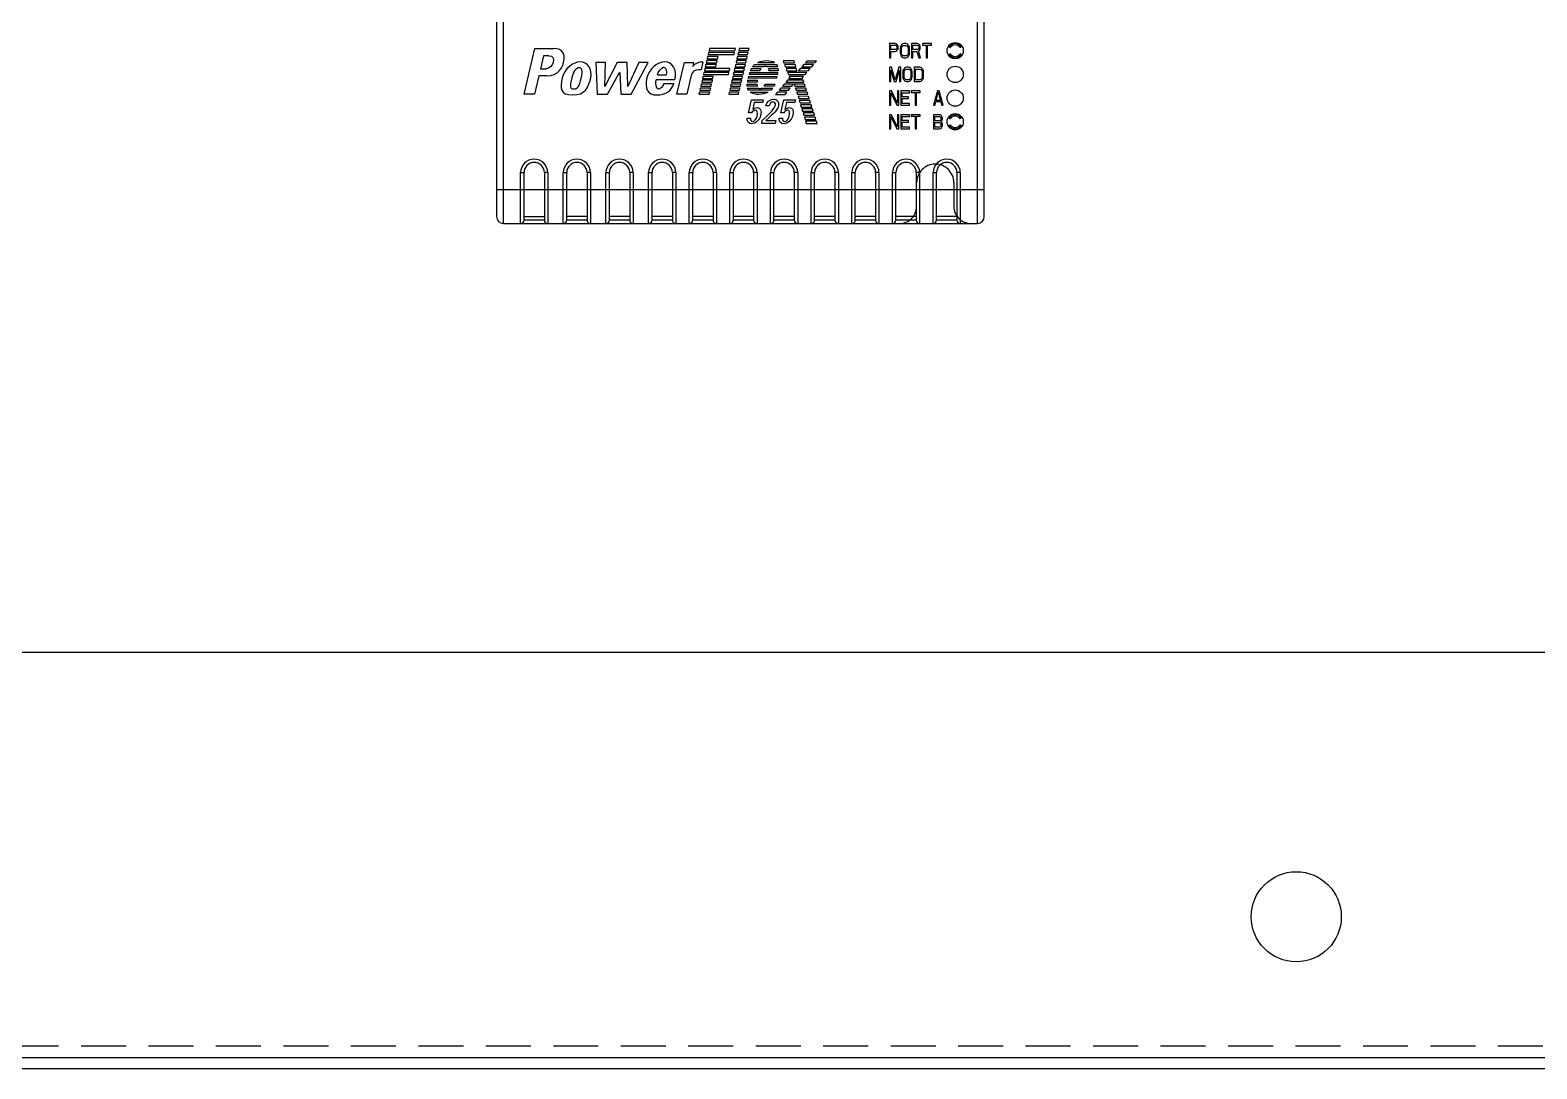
# Model space of a CAD drawing. Header units: inches. Extents: x 0.1 to 89.7, y 0.1 to 57.6.
# Drawn here: x 16.64 to 25.02, y 10.69 to 16.46 of the extents above; entities that cross this region are included whole.
import ezdxf
from ezdxf.enums import TextEntityAlignment as Align

# ---------------------------------------------------------------- set-up
doc = ezdxf.new("R2010")
doc.units = ezdxf.units.IN
doc.header["$MEASUREMENT"] = 0
for name, pattern in [('DASHED', [0.75, 0.5, -0.25]), ('HIDDEN', [0.375, 0.25, -0.125]), ('HIDDEN2', [0.1875, 0.125, -0.0625])]:
    doc.linetypes.add(name, pattern=pattern)
for name, color, linetype in [('02___PRT_ALL_AXES', 7, 'Continuous'), ('33085996XX_NDXF_CONTINUOUS_LINE', 7, 'Continuous'), ('DASHED', 4, 'DASHED'), ('DEFAULT_2', 8, 'HIDDEN'), ('PSYMS', 7, 'Continuous')]:
    doc.layers.add(name, color=color, linetype=linetype)
doc.styles.add('WD', font='romans.shx', dxfattribs={"height": 0.185})

# ---------------------------------------------------------------- blocks, each defined once
blk = doc.blocks.new('HDIN10CB2')
for p, q in [((0, 1.125), (30.5, 1.125)), ((0, -1.125), (30.5, -1.125))]:
    blk.add_line(p, q)
blk = doc.blocks.new('HDR1_PF525_FRA')
at = {"color": 7, "linetype": 'Continuous'}
for p, q in [((0.0037, 3.3315), (0.0037, 0.0509)), ((0.0423, 0.0122), (0.0423, 3.3392)), ((2.7472, 0.0122), (2.7472, 3.3392)), ((2.7858, 0.0509), (2.7858, 3.3315)), ((2.2448, 1.0382), (2.2448, 0.957)), ((2.2773, 1.0382), (2.2448, 1.0382)), ((2.2841, 1.0364), (2.2773, 1.0382)), ((2.2895, 1.0313), (2.2841, 1.0364)), ((2.3152, 1.033), (2.3098, 1.0261)), ((2.3206, 1.0364), (2.3152, 1.033)), ((2.3273, 1.0382), (2.3206, 1.0364)), ((2.3382, 1.0382), (2.3273, 1.0382)), ((2.3449, 1.0364), (2.3382, 1.0382)), ((2.3503, 1.033), (2.3449, 1.0364)), ((2.3557, 1.0261), (2.3503, 1.033)), ((2.3706, 1.0382), (2.3706, 0.957)), ((2.4031, 1.0382), (2.3706, 1.0382)), ((2.4098, 1.0364), (2.4031, 1.0382)), ((2.4152, 1.0313), (2.4098, 1.0364)), ((2.4328, 1.0382), (2.4328, 1.0295)), ((2.4842, 1.0382), (2.4328, 1.0382)), ((2.4842, 1.0295), (2.4842, 1.0382)), ((2.2448, 0.957), (2.253, 0.957)), ((2.253, 1.0036), (2.253, 1.0295)), ((2.253, 1.0295), (2.2787, 1.0295)), ((2.2787, 1.0036), (2.253, 1.0036)), ((2.253, 0.957), (2.253, 0.9933)), ((2.253, 0.9933), (2.2773, 0.9933)), ((2.2773, 0.9933), (2.2841, 0.995)), ((2.2787, 1.0295), (2.2827, 1.0278)), ((2.2827, 1.0054), (2.2787, 1.0036)), ((2.2827, 1.0278), (2.2854, 1.0243)), ((2.2854, 1.0088), (2.2827, 1.0054)), ((2.2841, 0.995), (2.2895, 1.0002)), ((2.2854, 1.0243), (2.2868, 1.0192)), ((2.2868, 1.014), (2.2854, 1.0088)), ((2.2868, 1.0192), (2.2868, 1.014)), ((2.2935, 1.0243), (2.2895, 1.0313)), ((2.2895, 1.0002), (2.2935, 1.0071)), ((2.2949, 1.0192), (2.2935, 1.0243)), ((2.2935, 1.0071), (2.2949, 1.0123)), ((2.2949, 1.0123), (2.2949, 1.0192)), ((2.3071, 1.0192), (2.3057, 1.0105)), ((2.3057, 1.0105), (2.3057, 0.9846)), ((2.3057, 0.9846), (2.3071, 0.976)), ((2.3098, 1.0261), (2.3071, 1.0192)), ((2.3071, 0.976), (2.3098, 0.9691)), ((2.3098, 0.9691), (2.3152, 0.9622)), ((2.3138, 1.0105), (2.3152, 1.0174)), ((2.3138, 0.9846), (2.3138, 1.0105)), ((2.3152, 0.9777), (2.3138, 0.9846)), ((2.3152, 1.0174), (2.3179, 1.0226)), ((2.3179, 0.9725), (2.3152, 0.9777)), ((2.3152, 0.9622), (2.3206, 0.9587)), ((2.3179, 1.0226), (2.3219, 1.0261)), ((2.3219, 0.9691), (2.3179, 0.9725)), ((2.3206, 0.9587), (2.3273, 0.957)), ((2.3219, 1.0261), (2.3273, 1.0278)), ((2.3273, 0.9674), (2.3219, 0.9691)), ((2.3273, 1.0278), (2.3382, 1.0278)), ((2.3382, 0.9674), (2.3273, 0.9674)), ((2.3273, 0.957), (2.3382, 0.957)), ((2.3382, 1.0278), (2.3436, 1.0261)), ((2.3436, 0.9691), (2.3382, 0.9674)), ((2.3382, 0.957), (2.3449, 0.9587)), ((2.3436, 1.0261), (2.3476, 1.0226)), ((2.3476, 0.9725), (2.3436, 0.9691)), ((2.3449, 0.9587), (2.3503, 0.9622)), ((2.3476, 1.0226), (2.3503, 1.0174)), ((2.3503, 0.9777), (2.3476, 0.9725)), ((2.3503, 1.0174), (2.3517, 1.0105)), ((2.3517, 0.9846), (2.3503, 0.9777)), ((2.3503, 0.9622), (2.3557, 0.9691)), ((2.3517, 1.0105), (2.3517, 0.9846)), ((2.3584, 1.0192), (2.3557, 1.0261)), ((2.3557, 0.9691), (2.3584, 0.976)), ((2.3598, 1.0105), (2.3584, 1.0192)), ((2.3584, 0.976), (2.3598, 0.9846)), ((2.3598, 0.9846), (2.3598, 1.0105)), ((2.3706, 0.957), (2.3787, 0.957)), ((2.3787, 1.0036), (2.3787, 1.0295)), ((2.3787, 1.0295), (2.4044, 1.0295)), ((2.4044, 1.0036), (2.3787, 1.0036)), ((2.3787, 0.957), (2.3787, 0.9933)), ((2.3787, 0.9933), (2.4017, 0.9933)), ((2.4017, 0.9933), (2.4125, 0.957)), ((2.4044, 1.0295), (2.4085, 1.0278)), ((2.4085, 1.0054), (2.4044, 1.0036)), ((2.4085, 1.0278), (2.4112, 1.0243)), ((2.4112, 1.0088), (2.4085, 1.0054)), ((2.4098, 0.9967), (2.4152, 1.0002)), ((2.422, 0.957), (2.4098, 0.9967)), ((2.4112, 1.0243), (2.4125, 1.0192)), ((2.4125, 1.014), (2.4112, 1.0088)), ((2.4125, 1.0192), (2.4125, 1.014)), ((2.4125, 0.957), (2.422, 0.957)), ((2.4193, 1.0243), (2.4152, 1.0313)), ((2.4152, 1.0002), (2.4193, 1.0071)), ((2.4207, 1.0192), (2.4193, 1.0243)), ((2.4193, 1.0071), (2.4207, 1.0123)), ((2.4207, 1.0123), (2.4207, 1.0192)), ((2.4328, 1.0295), (2.4545, 1.0295)), ((2.4545, 1.0295), (2.4545, 0.957)), ((2.4545, 0.957), (2.4626, 0.957)), ((2.4626, 0.957), (2.4626, 1.0295)), ((2.4626, 1.0295), (2.4842, 1.0295)), ((2.5832, 1.0209), (2.5854, 1.0193)), ((2.5832, 0.9743), (2.5854, 0.9758)), ((2.6561, 1.0209), (2.6539, 1.0193)), ((2.6561, 0.9743), (2.6539, 0.9758)), ((2.2448, 0.9029), (2.2448, 0.8218)), ((2.257, 0.9029), (2.2448, 0.9029)), ((2.253, 0.8218), (2.253, 0.8856)), ((2.253, 0.8856), (2.2719, 0.8218)), ((2.2773, 0.8304), (2.257, 0.9029)), ((2.2976, 0.9029), (2.2773, 0.8304)), ((2.2827, 0.8218), (2.3016, 0.8856)), ((2.3098, 0.9029), (2.2976, 0.9029)), ((2.3016, 0.8856), (2.3016, 0.8218)), ((2.3098, 0.8218), (2.3098, 0.9029)), ((2.3219, 0.8839), (2.3206, 0.8753)), ((2.3206, 0.8753), (2.3206, 0.8494)), ((2.3246, 0.8908), (2.3219, 0.8839)), ((2.33, 0.8977), (2.3246, 0.8908)), ((2.3287, 0.8753), (2.33, 0.8822)), ((2.3287, 0.8494), (2.3287, 0.8753)), ((2.3355, 0.9012), (2.33, 0.8977)), ((2.33, 0.8822), (2.3327, 0.8874)), ((2.3327, 0.8874), (2.3368, 0.8908)), ((2.3422, 0.9029), (2.3355, 0.9012)), ((2.3368, 0.8908), (2.3422, 0.8926)), ((2.353, 0.9029), (2.3422, 0.9029)), ((2.3422, 0.8926), (2.353, 0.8926)), ((2.3598, 0.9012), (2.353, 0.9029)), ((2.353, 0.8926), (2.3584, 0.8908)), ((2.3584, 0.8908), (2.3625, 0.8874)), ((2.3652, 0.8977), (2.3598, 0.9012)), ((2.3625, 0.8874), (2.3652, 0.8822)), ((2.3706, 0.8908), (2.3652, 0.8977)), ((2.3652, 0.8822), (2.3666, 0.8753)), ((2.3666, 0.8753), (2.3666, 0.8494)), ((2.3733, 0.8839), (2.3706, 0.8908)), ((2.3747, 0.8753), (2.3733, 0.8839)), ((2.3747, 0.8494), (2.3747, 0.8753)), ((2.3855, 0.9029), (2.3855, 0.8218)), ((2.418, 0.9029), (2.3855, 0.9029)), ((2.3936, 0.8321), (2.3936, 0.8926)), ((2.3936, 0.8926), (2.418, 0.8926)), ((2.4247, 0.9012), (2.418, 0.9029)), ((2.418, 0.8926), (2.4234, 0.8908)), ((2.4234, 0.8908), (2.4274, 0.8874)), ((2.4301, 0.8977), (2.4247, 0.9012)), ((2.4274, 0.8874), (2.4301, 0.8822)), ((2.4355, 0.8908), (2.4301, 0.8977)), ((2.4301, 0.8822), (2.4315, 0.8753)), ((2.4315, 0.8753), (2.4315, 0.8494)), ((2.4382, 0.8839), (2.4355, 0.8908)), ((2.4396, 0.8753), (2.4382, 0.8839)), ((2.4396, 0.8494), (2.4396, 0.8753)), ((2.2448, 0.8218), (2.253, 0.8218)), ((2.2719, 0.8218), (2.2827, 0.8218)), ((2.3016, 0.8218), (2.3098, 0.8218)), ((2.3206, 0.8494), (2.3219, 0.8408)), ((2.3219, 0.8408), (2.3246, 0.8339)), ((2.3246, 0.8339), (2.33, 0.8269)), ((2.33, 0.8425), (2.3287, 0.8494)), ((2.3327, 0.8373), (2.33, 0.8425)), ((2.33, 0.8269), (2.3355, 0.8235)), ((2.3368, 0.8339), (2.3327, 0.8373)), ((2.3355, 0.8235), (2.3422, 0.8218)), ((2.3422, 0.8321), (2.3368, 0.8339)), ((2.353, 0.8321), (2.3422, 0.8321)), ((2.3422, 0.8218), (2.353, 0.8218)), ((2.3584, 0.8339), (2.353, 0.8321)), ((2.353, 0.8218), (2.3598, 0.8235)), ((2.3625, 0.8373), (2.3584, 0.8339)), ((2.3598, 0.8235), (2.3652, 0.8269)), ((2.3652, 0.8425), (2.3625, 0.8373)), ((2.3666, 0.8494), (2.3652, 0.8425)), ((2.3652, 0.8269), (2.3706, 0.8339)), ((2.3706, 0.8339), (2.3733, 0.8408)), ((2.3733, 0.8408), (2.3747, 0.8494)), ((2.3855, 0.8218), (2.418, 0.8218)), ((2.418, 0.8321), (2.3936, 0.8321)), ((2.4234, 0.8339), (2.418, 0.8321)), ((2.418, 0.8218), (2.4247, 0.8235)), ((2.4274, 0.8373), (2.4234, 0.8339)), ((2.4247, 0.8235), (2.4301, 0.8269)), ((2.4301, 0.8425), (2.4274, 0.8373)), ((2.4315, 0.8494), (2.4301, 0.8425)), ((2.4301, 0.8269), (2.4355, 0.8339)), ((2.4355, 0.8339), (2.4382, 0.8408)), ((2.4382, 0.8408), (2.4396, 0.8494)), ((2.2448, 0.7677), (2.2448, 0.6865)), ((2.257, 0.7677), (2.2448, 0.7677)), ((2.253, 0.6865), (2.253, 0.7573)), ((2.253, 0.7573), (2.2868, 0.6865)), ((2.2908, 0.6986), (2.257, 0.7677)), ((2.2908, 0.7677), (2.2908, 0.6986)), ((2.2989, 0.7677), (2.2908, 0.7677)), ((2.2989, 0.6865), (2.2989, 0.7677)), ((2.3098, 0.7677), (2.3098, 0.6865)), ((2.3584, 0.7677), (2.3098, 0.7677)), ((2.3179, 0.7349), (2.3179, 0.7573)), ((2.3179, 0.7573), (2.3584, 0.7573)), ((2.353, 0.7349), (2.3179, 0.7349)), ((2.3179, 0.6969), (2.3179, 0.7245)), ((2.3179, 0.7245), (2.353, 0.7245)), ((2.3584, 0.6969), (2.3179, 0.6969)), ((2.353, 0.7245), (2.353, 0.7349)), ((2.3584, 0.7573), (2.3584, 0.7677)), ((2.3584, 0.6865), (2.3584, 0.6969)), ((2.3693, 0.7677), (2.3693, 0.759)), ((2.4207, 0.7677), (2.3693, 0.7677)), ((2.3693, 0.759), (2.3909, 0.759)), ((2.3909, 0.759), (2.3909, 0.6865)), ((2.399, 0.6865), (2.399, 0.759)), ((2.399, 0.759), (2.4207, 0.759)), ((2.4207, 0.759), (2.4207, 0.7677)), ((2.518, 0.7677), (2.4964, 0.6865)), ((2.5045, 0.6865), (2.5099, 0.7072)), ((2.5099, 0.7072), (2.537, 0.7072)), ((2.5113, 0.7141), (2.5234, 0.7608)), ((2.5356, 0.7141), (2.5113, 0.7141)), ((2.5289, 0.7677), (2.518, 0.7677)), ((2.5234, 0.7608), (2.5356, 0.7141)), ((2.5505, 0.6865), (2.5289, 0.7677)), ((2.537, 0.7072), (2.5424, 0.6865)), ((2.2448, 0.6865), (2.253, 0.6865)), ((2.2448, 0.6324), (2.2448, 0.5513)), ((2.257, 0.6324), (2.2448, 0.6324)), ((2.253, 0.5513), (2.253, 0.6221)), ((2.253, 0.6221), (2.2868, 0.5513)), ((2.2908, 0.5634), (2.257, 0.6324)), ((2.2868, 0.6865), (2.2989, 0.6865)), ((2.2908, 0.6324), (2.2908, 0.5634)), ((2.2989, 0.6324), (2.2908, 0.6324)), ((2.2989, 0.5513), (2.2989, 0.6324)), ((2.3098, 0.6865), (2.3584, 0.6865)), ((2.3098, 0.6324), (2.3098, 0.5513)), ((2.3584, 0.6324), (2.3098, 0.6324)), ((2.3179, 0.5996), (2.3179, 0.6221)), ((2.3179, 0.6221), (2.3584, 0.6221)), ((2.3584, 0.6221), (2.3584, 0.6324)), ((2.3693, 0.6324), (2.3693, 0.6238)), ((2.4207, 0.6324), (2.3693, 0.6324)), ((2.3693, 0.6238), (2.3909, 0.6238)), ((2.3909, 0.6865), (2.399, 0.6865)), ((2.3909, 0.6238), (2.3909, 0.5513)), ((2.399, 0.5513), (2.399, 0.6238)), ((2.399, 0.6238), (2.4207, 0.6238)), ((2.4207, 0.6238), (2.4207, 0.6324)), ((2.4964, 0.6865), (2.5045, 0.6865)), ((2.4964, 0.6324), (2.4964, 0.5513)), ((2.5289, 0.6324), (2.4964, 0.6324)), ((2.5045, 0.5979), (2.5045, 0.6221)), ((2.5045, 0.6221), (2.5302, 0.6221)), ((2.5356, 0.6307), (2.5289, 0.6324)), ((2.5302, 0.6221), (2.5343, 0.6203)), ((2.5343, 0.6203), (2.537, 0.6169)), ((2.537, 0.6031), (2.5343, 0.5996)), ((2.541, 0.6255), (2.5356, 0.6307)), ((2.537, 0.6169), (2.5383, 0.6117)), ((2.5383, 0.6083), (2.537, 0.6031)), ((2.5383, 0.6117), (2.5383, 0.6083)), ((2.5451, 0.6186), (2.541, 0.6255)), ((2.5424, 0.6865), (2.5505, 0.6865)), ((2.5464, 0.6134), (2.5451, 0.6186)), ((2.5451, 0.6013), (2.5464, 0.6065)), ((2.5464, 0.6065), (2.5464, 0.6134)), ((2.5832, 0.6151), (2.5854, 0.6136)), ((2.6561, 0.6151), (2.6539, 0.6136)), ((2.2448, 0.5513), (2.253, 0.5513)), ((2.2868, 0.5513), (2.2989, 0.5513)), ((2.3098, 0.5513), (2.3584, 0.5513)), ((2.353, 0.5996), (2.3179, 0.5996)), ((2.3179, 0.5616), (2.3179, 0.5893)), ((2.3179, 0.5893), (2.353, 0.5893)), ((2.3584, 0.5616), (2.3179, 0.5616)), ((2.353, 0.5893), (2.353, 0.5996)), ((2.3584, 0.5513), (2.3584, 0.5616)), ((2.3909, 0.5513), (2.399, 0.5513)), ((2.4964, 0.5513), (2.5289, 0.5513)), ((2.5302, 0.5979), (2.5045, 0.5979)), ((2.5045, 0.5616), (2.5045, 0.5875)), ((2.5045, 0.5875), (2.5302, 0.5875)), ((2.5302, 0.5616), (2.5045, 0.5616)), ((2.5289, 0.5513), (2.5356, 0.553)), ((2.5343, 0.5996), (2.5302, 0.5979)), ((2.5302, 0.5875), (2.5343, 0.5858)), ((2.5343, 0.5634), (2.5302, 0.5616)), ((2.5343, 0.5858), (2.537, 0.5824)), ((2.537, 0.5668), (2.5343, 0.5634)), ((2.5356, 0.553), (2.541, 0.5582)), ((2.537, 0.5824), (2.5383, 0.5772)), ((2.5383, 0.572), (2.537, 0.5668)), ((2.5383, 0.5927), (2.541, 0.5944)), ((2.541, 0.591), (2.5383, 0.5927)), ((2.5383, 0.5772), (2.5383, 0.572)), ((2.541, 0.5944), (2.5451, 0.6013)), ((2.5451, 0.5841), (2.541, 0.591)), ((2.541, 0.5582), (2.5451, 0.5651)), ((2.5464, 0.5789), (2.5451, 0.5841)), ((2.5451, 0.5651), (2.5464, 0.5703)), ((2.5464, 0.5703), (2.5464, 0.5789)), ((2.5832, 0.5686), (2.5854, 0.5701)), ((2.6561, 0.5686), (2.6539, 0.5701)), ((0.1408, 0.302), (0.1601, 0.302)), ((0.1408, 0.0122), (0.1408, 0.302)), ((0.1601, 0.0316), (0.1601, 0.302)), ((0.2954, 0.302), (0.2761, 0.302)), ((0.2761, 0.302), (0.2761, 0.0316)), ((0.2954, 0.302), (0.2954, 0.0122)), ((0.3843, 0.302), (0.4036, 0.302)), ((0.3843, 0.0122), (0.3843, 0.302)), ((0.4036, 0.0316), (0.4036, 0.302)), ((0.5388, 0.302), (0.5195, 0.302)), ((0.5195, 0.302), (0.5195, 0.0316)), ((0.5388, 0.302), (0.5388, 0.0122)), ((0.6277, 0.302), (0.647, 0.302)), ((0.6277, 0.0122), (0.6277, 0.302)), ((0.647, 0.0316), (0.647, 0.302)), ((0.7823, 0.302), (0.763, 0.302)), ((0.763, 0.302), (0.763, 0.0316)), ((0.7823, 0.302), (0.7823, 0.0122)), ((0.8711, 0.302), (0.8905, 0.302)), ((0.8711, 0.0122), (0.8711, 0.302)), ((0.8905, 0.0316), (0.8905, 0.302)), ((1.0257, 0.302), (1.0064, 0.302)), ((1.0064, 0.302), (1.0064, 0.0316)), ((1.0257, 0.302), (1.0257, 0.0122)), ((1.103, 0.302), (1.1223, 0.302)), ((1.103, 0.0122), (1.103, 0.302)), ((1.1223, 0.0316), (1.1223, 0.302)), ((1.2576, 0.302), (1.2382, 0.302)), ((1.2382, 0.302), (1.2382, 0.0316)), ((1.2576, 0.302), (1.2576, 0.0122)), ((1.3348, 0.302), (1.3542, 0.302)), ((1.3348, 0.0122), (1.3348, 0.302)), ((1.3542, 0.0316), (1.3542, 0.302)), ((1.4894, 0.302), (1.4701, 0.302)), ((1.4701, 0.302), (1.4701, 0.0316)), ((1.4894, 0.302), (1.4894, 0.0122)), ((1.5667, 0.302), (1.586, 0.302)), ((1.5667, 0.0122), (1.5667, 0.302)), ((1.586, 0.0316), (1.586, 0.302)), ((1.7019, 0.302), (1.7019, 0.0316)), ((1.7213, 0.302), (1.7019, 0.302)), ((1.7213, 0.302), (1.7213, 0.0122)), ((1.7985, 0.0122), (1.7985, 0.302)), ((1.7985, 0.302), (1.8179, 0.302)), ((1.8179, 0.0316), (1.8179, 0.302)), ((1.9338, 0.302), (1.9338, 0.0316)), ((1.9531, 0.302), (1.9338, 0.302)), ((1.9531, 0.302), (1.9531, 0.0122)), ((2.0304, 0.0122), (2.0304, 0.302)), ((2.0304, 0.302), (2.0497, 0.302)), ((2.0497, 0.0316), (2.0497, 0.302)), ((2.1656, 0.302), (2.1656, 0.0316)), ((2.1849, 0.302), (2.1656, 0.302)), ((2.1849, 0.302), (2.1849, 0.0122)), ((2.2622, 0.0122), (2.2622, 0.302)), ((2.2622, 0.302), (2.2815, 0.302)), ((2.2815, 0.0316), (2.2815, 0.302)), ((2.3975, 0.302), (2.3975, 0.0316)), ((2.4168, 0.302), (2.3975, 0.302)), ((2.4168, 0.302), (2.4168, 0.0122)), ((2.4941, 0.0122), (2.4941, 0.302)), ((2.4941, 0.302), (2.5134, 0.302)), ((2.5134, 0.0316), (2.5134, 0.302)), ((2.6293, 0.302), (2.6293, 0.0316)), ((2.6486, 0.302), (2.6293, 0.302)), ((2.6486, 0.302), (2.6486, 0.0122)), ((0.0037, 0.2054), (2.7858, 0.2054)), ((0.0423, 0.0122), (2.7472, 0.0122)), ((0.1601, 0.0509), (0.2761, 0.0509)), ((0.2761, 0.0316), (0.1601, 0.0316)), ((0.5195, 0.0509), (0.4036, 0.0509)), ((0.5195, 0.0316), (0.4036, 0.0316)), ((0.763, 0.0509), (0.647, 0.0509)), ((0.763, 0.0316), (0.647, 0.0316)), ((1.0064, 0.0509), (0.8905, 0.0509)), ((1.0064, 0.0316), (0.8905, 0.0316)), ((1.2382, 0.0509), (1.1223, 0.0509)), ((1.2382, 0.0316), (1.1223, 0.0316)), ((1.4701, 0.0509), (1.3542, 0.0509)), ((1.4701, 0.0316), (1.3542, 0.0316)), ((1.7019, 0.0509), (1.586, 0.0509)), ((1.7019, 0.0316), (1.586, 0.0316)), ((1.9338, 0.0509), (1.8179, 0.0509)), ((1.9338, 0.0316), (1.8179, 0.0316)), ((2.1656, 0.0509), (2.0497, 0.0509)), ((2.1656, 0.0316), (2.0497, 0.0316)), ((2.3975, 0.0509), (2.2815, 0.0509)), ((2.3975, 0.0316), (2.2815, 0.0316)), ((2.6293, 0.0509), (2.5134, 0.0509)), ((2.6293, 0.0316), (2.5134, 0.0316))]:
    blk.add_line(p, q, dxfattribs=at)
for centre in [(2.6197, 0.9976), (2.6197, 0.8623), (2.6197, 0.7271), (2.6197, 0.5919)]:
    blk.add_circle(centre, 0.0464, dxfattribs=at)
for centre, radius, start, end in [((2.6197, 0.9976), 0.0432, 32.58579, 147.41421), ((2.6197, 0.9976), 0.0406, 32.42745, 147.57255), ((2.5803, 0.7178), 0.3031, 89.79416, 90.10978), ((2.5803, 1.2774), 0.3031, 269.89022, 270.20584), ((2.5804, 0.7385), 0.2824, 89.42246, 89.79473), ((2.5804, 1.2567), 0.2824, 270.20527, 270.57754), ((2.6197, 0.9976), 0.0432, 212.58579, 327.41421), ((2.8048, 1.3324), 0.3823, 234.9779, 235.55783), ((2.8048, 0.6628), 0.3823, 124.44217, 125.0221), ((2.6197, 0.9976), 0.0406, 212.42745, 327.57255), ((2.6197, 0.9976), 0.0328, 32.05723, 147.94277), ((2.6197, 0.9976), 0.0328, 212.05723, 327.94277), ((2.4345, 1.3324), 0.3823, 304.44217, 305.0221), ((2.4345, 0.6628), 0.3823, 54.9779, 55.55783), ((2.6589, 0.7385), 0.2824, 90.20527, 90.57754), ((2.6589, 1.2567), 0.2824, 269.42246, 269.79473), ((2.659, 0.7178), 0.3031, 89.89022, 90.20584), ((2.659, 1.2774), 0.3031, 269.79416, 270.10978), ((2.5803, 0.3121), 0.3031, 89.79416, 90.10978), ((2.5804, 0.3328), 0.2824, 89.42246, 89.79473), ((2.6197, 0.5919), 0.0432, 32.58579, 147.41421), ((2.6197, 0.5919), 0.0406, 32.42745, 147.57255), ((2.8048, 0.9267), 0.3823, 234.9779, 235.55783), ((2.6197, 0.5919), 0.0328, 32.05723, 147.94277), ((2.4345, 0.9267), 0.3823, 304.44217, 305.0221), ((2.6589, 0.3328), 0.2824, 90.20527, 90.57754), ((2.659, 0.3121), 0.3031, 89.89022, 90.20584), ((2.5803, 0.8716), 0.3031, 269.89022, 270.20584), ((2.5804, 0.8509), 0.2824, 270.20527, 270.57754), ((2.6197, 0.5919), 0.0432, 212.58579, 327.41421), ((2.8048, 0.257), 0.3823, 124.44217, 125.0221), ((2.6197, 0.5919), 0.0406, 212.42745, 327.57255), ((2.6197, 0.5919), 0.0328, 212.05723, 327.94277), ((2.4345, 0.257), 0.3823, 54.9779, 55.55783), ((2.6589, 0.8509), 0.2824, 269.42246, 269.79473), ((2.659, 0.8716), 0.3031, 269.79416, 270.10978), ((0.2181, 0.302), 0.0773, 0, 180), ((0.2181, 0.302), 0.058, 0, 180), ((0.4616, 0.302), 0.0773, 0, 180), ((0.4616, 0.302), 0.058, 0, 180), ((0.705, 0.302), 0.0773, 0, 180), ((0.705, 0.302), 0.058, 0, 180), ((0.9484, 0.302), 0.0773, 0, 180), ((0.9484, 0.302), 0.058, 0, 180), ((1.1803, 0.302), 0.0773, 0, 180), ((1.1803, 0.302), 0.058, 0, 180), ((1.4121, 0.302), 0.0773, 0, 180), ((1.4121, 0.302), 0.058, 0, 180), ((1.644, 0.302), 0.0773, 0, 180), ((1.644, 0.302), 0.058, 0, 180), ((1.8758, 0.302), 0.0773, 0, 180), ((1.8758, 0.302), 0.058, 0, 180), ((2.1077, 0.302), 0.0773, 0, 180), ((2.1077, 0.302), 0.058, 0, 180), ((2.3395, 0.302), 0.0773, 0, 180), ((2.3395, 0.302), 0.058, 0, 180), ((2.5714, 0.302), 0.0773, 0, 180), ((2.5714, 0.302), 0.058, 0, 180), ((0.0423, 0.0509), 0.0386, 180, 270), ((0.1408, 0.0316), 0.0193, 270, 0), ((0.2954, 0.0316), 0.0193, 180, 270), ((0.3843, 0.0316), 0.0193, 270, 0), ((0.5388, 0.0316), 0.0193, 180, 270), ((0.6277, 0.0316), 0.0193, 270, 0), ((0.7823, 0.0316), 0.0193, 180, 270), ((0.8711, 0.0316), 0.0193, 270, 0), ((1.0257, 0.0316), 0.0193, 180, 270), ((1.103, 0.0316), 0.0193, 270, 0), ((1.2576, 0.0316), 0.0193, 180, 270), ((1.3348, 0.0316), 0.0193, 270, 0), ((1.4894, 0.0316), 0.0193, 180, 270), ((1.5667, 0.0316), 0.0193, 270, 0), ((1.7213, 0.0316), 0.0193, 180, 270), ((1.7985, 0.0316), 0.0193, 270, 0), ((1.9531, 0.0316), 0.0193, 180, 270), ((2.0304, 0.0316), 0.0193, 270, 0), ((2.1849, 0.0316), 0.0193, 180, 270), ((2.2622, 0.0316), 0.0193, 270, 0), ((2.4168, 0.0316), 0.0193, 180, 270), ((2.4941, 0.0316), 0.0193, 270, 0), ((2.6486, 0.0316), 0.0193, 180, 270), ((2.7472, 0.0509), 0.0386, 270, 0)]:
    blk.add_arc(centre, radius, start, end, dxfattribs=at)
for points in [[(2.5886, 1.0171), (2.589, 1.0168), (2.5898, 1.0163), (2.5907, 1.0157), (2.5913, 1.0153), (2.5916, 1.0151), (2.5917, 1.0151), (2.5918, 1.015), (2.5918, 1.015)], [(2.5886, 0.978), (2.589, 0.9783), (2.5898, 0.9789), (2.5907, 0.9795), (2.5913, 0.9798), (2.5916, 0.98), (2.5917, 0.9801), (2.5918, 0.9802), (2.5918, 0.9802)], [(2.6507, 1.0171), (2.6503, 1.0168), (2.6495, 1.0163), (2.6486, 1.0157), (2.648, 1.0153), (2.6478, 1.0151), (2.6476, 1.0151), (2.6475, 1.015), (2.6475, 1.015)], [(2.6507, 0.978), (2.6503, 0.9783), (2.6495, 0.9789), (2.6486, 0.9795), (2.648, 0.9798), (2.6478, 0.98), (2.6476, 0.9801), (2.6475, 0.9802), (2.6475, 0.9802)], [(2.5886, 0.6114), (2.589, 0.6111), (2.5898, 0.6106), (2.5907, 0.61), (2.5913, 0.6096), (2.5916, 0.6094), (2.5917, 0.6094), (2.5918, 0.6093), (2.5918, 0.6093)], [(2.6507, 0.6114), (2.6503, 0.6111), (2.6495, 0.6106), (2.6486, 0.61), (2.648, 0.6096), (2.6478, 0.6094), (2.6476, 0.6094), (2.6475, 0.6093), (2.6475, 0.6093)], [(2.5886, 0.5723), (2.589, 0.5726), (2.5898, 0.5731), (2.5907, 0.5737), (2.5913, 0.5741), (2.5916, 0.5743), (2.5917, 0.5743), (2.5918, 0.5744), (2.5918, 0.5744)], [(2.6507, 0.5723), (2.6503, 0.5726), (2.6495, 0.5731), (2.6486, 0.5737), (2.648, 0.5741), (2.6478, 0.5743), (2.6476, 0.5743), (2.6475, 0.5744), (2.6475, 0.5744)]]:
    blk.add_open_spline(points, degree=3, knots=[0, 0, 0, 0, 0.414245, 0.731791, 0.847091, 0.930981, 0.982263, 1, 1, 1, 1], dxfattribs=at)
at = {"layer": '33085996XX_NDXF_CONTINUOUS_LINE', "color": 7, "linetype": 'Continuous'}
for p, q in [((0.1612, 0.7487), (0.2216, 1.0092)), ((0.2216, 1.0092), (0.3288, 1.0092)), ((0.2719, 0.9691), (0.2545, 0.8947)), ((0.3017, 0.9691), (0.2719, 0.9691)), ((1.2077, 0.9644), (1.2048, 0.952)), ((1.2048, 0.952), (1.2643, 0.952)), ((1.2672, 0.9644), (1.2077, 0.9644)), ((1.2129, 0.9867), (1.2102, 0.9755)), ((1.2102, 0.9755), (1.358, 0.9755)), ((1.3606, 0.9867), (1.2129, 0.9867)), ((1.218, 1.0092), (1.2154, 0.9976)), ((1.2154, 0.9976), (1.3632, 0.9978)), ((1.3658, 1.0092), (1.218, 1.0092)), ((1.2643, 0.952), (1.2672, 0.9644)), ((1.358, 0.9755), (1.3606, 0.9867)), ((1.3632, 0.9978), (1.3658, 1.0092)), ((1.378, 0.9644), (1.375, 0.9519)), ((1.375, 0.9519), (1.4303, 0.9519)), ((1.4332, 0.9643), (1.378, 0.9644)), ((1.3831, 0.9865), (1.3806, 0.9755)), ((1.3806, 0.9755), (1.4359, 0.9755)), ((1.4384, 0.9865), (1.3831, 0.9865)), ((1.3882, 1.0092), (1.3855, 0.9978)), ((1.3855, 0.9978), (1.4411, 0.9978)), ((1.4438, 1.0092), (1.3882, 1.0092)), ((1.4303, 0.9519), (1.4332, 0.9643)), ((1.4359, 0.9755), (1.4384, 0.9865)), ((1.4411, 0.9978), (1.4438, 1.0092)), ((0.2545, 0.8947), (0.2877, 0.8947)), ((0.6248, 0.9309), (0.5697, 0.9309)), ((0.5697, 0.9309), (0.5771, 0.7487)), ((0.6203, 0.7938), (0.6248, 0.9309)), ((0.691, 0.9309), (0.621, 0.7938)), ((0.6362, 0.7487), (0.7052, 0.8731)), ((0.7486, 0.9309), (0.691, 0.9309)), ((0.7052, 0.8731), (0.7061, 0.8731)), ((0.7061, 0.8731), (0.7128, 0.7487)), ((0.7518, 0.7938), (0.7486, 0.9309)), ((0.8142, 0.9309), (0.7525, 0.7938)), ((0.7713, 0.7487), (0.8676, 0.9309)), ((0.8676, 0.9309), (0.8142, 0.9309)), ((0.9208, 0.8601), (0.9716, 0.8601)), ((1.0328, 0.7487), (1.0751, 0.9309)), ((1.0751, 0.9309), (1.1278, 0.9309)), ((1.1278, 0.9309), (1.1223, 0.9074)), ((1.1223, 0.9074), (1.1231, 0.9074)), ((1.181, 0.9345), (1.1704, 0.889)), ((1.1862, 0.8728), (1.1837, 0.862)), ((1.1837, 0.862), (1.3267, 0.8615)), ((1.3293, 0.8728), (1.1862, 0.8728)), ((1.1914, 0.8952), (1.1889, 0.8835)), ((1.1889, 0.8835), (1.3322, 0.8834)), ((1.335, 0.8952), (1.1914, 0.8952)), ((1.1969, 0.9182), (1.194, 0.906)), ((1.194, 0.906), (1.2537, 0.9061)), ((1.2563, 0.9182), (1.1969, 0.9182)), ((1.2023, 0.941), (1.1994, 0.9289)), ((1.1994, 0.9289), (1.2588, 0.9291)), ((1.2617, 0.9411), (1.2023, 0.941)), ((1.2537, 0.9061), (1.2563, 0.9182)), ((1.2588, 0.9291), (1.2617, 0.9411)), ((1.3267, 0.8615), (1.3293, 0.8728)), ((1.3322, 0.8834), (1.335, 0.8952)), ((1.3565, 0.8724), (1.3541, 0.8619)), ((1.3541, 0.8619), (1.4096, 0.8619)), ((1.4119, 0.8728), (1.3565, 0.8724)), ((1.3617, 0.8952), (1.3591, 0.8834)), ((1.3591, 0.8834), (1.4144, 0.8834)), ((1.4171, 0.8952), (1.3617, 0.8952)), ((1.3671, 0.9177), (1.3643, 0.9061)), ((1.3643, 0.9061), (1.4196, 0.906)), ((1.4227, 0.918), (1.3671, 0.9177)), ((1.3727, 0.941), (1.3697, 0.9289)), ((1.3697, 0.9289), (1.425, 0.9289)), ((1.4276, 0.941), (1.3727, 0.941)), ((1.4096, 0.8619), (1.4119, 0.8728)), ((1.4144, 0.8834), (1.4171, 0.8952)), ((1.4196, 0.906), (1.4227, 0.918)), ((1.425, 0.9289), (1.4276, 0.941)), ((1.6063, 0.8622), (1.4443, 0.8622)), ((1.4476, 0.8726), (1.6079, 0.8726)), ((1.5047, 0.8827), (1.4505, 0.8827)), ((1.457, 0.8954), (1.5105, 0.8954)), ((1.5242, 0.906), (1.4642, 0.9061)), ((1.4747, 0.918), (1.6011, 0.918)), ((1.5895, 0.9291), (1.4918, 0.9291)), ((1.6067, 0.906), (1.5471, 0.906)), ((1.609, 0.8832), (1.5558, 0.8832)), ((1.5565, 0.8954), (1.6089, 0.8954)), ((1.701, 0.9393), (1.6387, 0.9393)), ((1.6387, 0.9393), (1.6426, 0.9292)), ((1.6426, 0.9292), (1.704, 0.9291)), ((1.7072, 0.918), (1.6469, 0.9177)), ((1.6469, 0.9177), (1.6513, 0.9061)), ((1.6513, 0.9061), (1.7105, 0.9061)), ((1.7138, 0.8951), (1.6553, 0.8951)), ((1.6553, 0.8951), (1.6599, 0.8832)), ((1.6599, 0.8832), (1.7171, 0.8835)), ((1.773, 0.8728), (1.6638, 0.8729)), ((1.6638, 0.8729), (1.6679, 0.862)), ((1.6679, 0.862), (1.7644, 0.8623)), ((1.704, 0.9291), (1.701, 0.9393)), ((1.7105, 0.9061), (1.7072, 0.918)), ((1.7171, 0.8835), (1.7138, 0.8951)), ((1.7363, 0.8951), (1.7264, 0.8832)), ((1.7264, 0.8832), (1.7823, 0.8837)), ((1.7922, 0.8954), (1.7363, 0.8951)), ((1.7556, 0.918), (1.7455, 0.906)), ((1.7455, 0.906), (1.8011, 0.9061)), ((1.811, 0.918), (1.7556, 0.918)), ((1.7644, 0.8623), (1.773, 0.8728)), ((1.7729, 0.9387), (1.765, 0.9292)), ((1.765, 0.9292), (1.8204, 0.9294)), ((1.8284, 0.9387), (1.7729, 0.9387)), ((1.7823, 0.8837), (1.7922, 0.8954)), ((1.8011, 0.9061), (1.811, 0.918)), ((1.8204, 0.9294), (1.8284, 0.9387)), ((0.2453, 0.8547), (0.2206, 0.7487)), ((0.2894, 0.8547), (0.2453, 0.8547)), ((0.621, 0.7938), (0.6203, 0.7938)), ((0.7525, 0.7938), (0.7518, 0.7938)), ((1.0205, 0.8318), (0.9142, 0.8318)), ((0.9579, 0.8099), (1.0143, 0.8099)), ((1.1113, 0.8479), (1.0882, 0.7487)), ((1.1659, 0.7844), (1.163, 0.7725)), ((1.2251, 0.7846), (1.1659, 0.7844)), ((1.171, 0.8073), (1.1682, 0.7955)), ((1.1682, 0.7955), (1.2276, 0.7955)), ((1.2303, 0.8072), (1.171, 0.8073)), ((1.1761, 0.829), (1.1736, 0.8182)), ((1.1736, 0.8182), (1.2326, 0.8184)), ((1.2351, 0.829), (1.1761, 0.829)), ((1.1813, 0.8508), (1.1786, 0.8397)), ((1.1786, 0.8397), (1.2376, 0.8397)), ((1.24, 0.8508), (1.1813, 0.8508)), ((1.2224, 0.7725), (1.2251, 0.7846)), ((1.2276, 0.7955), (1.2303, 0.8072)), ((1.2326, 0.8184), (1.2351, 0.829)), ((1.2376, 0.8397), (1.24, 0.8508)), ((1.336, 0.7844), (1.3333, 0.7725)), ((1.3916, 0.7846), (1.336, 0.7844)), ((1.3413, 0.8075), (1.3386, 0.7955)), ((1.3386, 0.7955), (1.3942, 0.7956)), ((1.3969, 0.8075), (1.3413, 0.8075)), ((1.3463, 0.829), (1.3439, 0.8181)), ((1.3439, 0.8181), (1.3994, 0.8181)), ((1.402, 0.829), (1.3463, 0.829)), ((1.3515, 0.8508), (1.3488, 0.8397)), ((1.3488, 0.8397), (1.4043, 0.8397)), ((1.407, 0.851), (1.3515, 0.8508)), ((1.3887, 0.7725), (1.3916, 0.7846)), ((1.3942, 0.7956), (1.3969, 0.8075)), ((1.3994, 0.8181), (1.402, 0.829)), ((1.4043, 0.8397), (1.407, 0.851)), ((1.434, 0.8075), (1.4891, 0.8075)), ((1.4901, 0.7955), (1.434, 0.7955)), ((1.4903, 0.8184), (1.4349, 0.8184)), ((1.4355, 0.7846), (1.4974, 0.7844)), ((1.4366, 0.829), (1.4922, 0.8288)), ((1.6011, 0.8399), (1.4388, 0.8397)), ((1.4414, 0.8511), (1.604, 0.8511)), ((1.5176, 0.7846), (1.5795, 0.7847)), ((1.5865, 0.7958), (1.5302, 0.7958)), ((1.5356, 0.8075), (1.5916, 0.8075)), ((1.625, 0.7846), (1.6149, 0.7728)), ((1.6786, 0.7846), (1.625, 0.7846)), ((1.6443, 0.8075), (1.6342, 0.7955)), ((1.6342, 0.7955), (1.6872, 0.7958)), ((1.6968, 0.8072), (1.6443, 0.8075)), ((1.6626, 0.829), (1.6535, 0.8182)), ((1.6535, 0.8182), (1.7558, 0.8184)), ((1.7524, 0.829), (1.6626, 0.829)), ((1.6687, 0.7723), (1.6786, 0.7846)), ((1.6749, 0.8437), (1.6713, 0.8394)), ((1.6713, 0.8394), (1.7489, 0.8397)), ((1.7548, 0.851), (1.672, 0.851)), ((1.672, 0.851), (1.6749, 0.8437)), ((1.6872, 0.7958), (1.6968, 0.8072)), ((1.7596, 0.8072), (1.7021, 0.8072)), ((1.7021, 0.8072), (1.7055, 0.7958)), ((1.7055, 0.7958), (1.7633, 0.7956)), ((1.767, 0.7846), (1.709, 0.7844)), ((1.709, 0.7844), (1.7124, 0.7728)), ((1.7479, 0.8428), (1.7548, 0.851)), ((1.7489, 0.8397), (1.7479, 0.8428)), ((1.7558, 0.8184), (1.7524, 0.829)), ((1.7633, 0.7956), (1.7596, 0.8072)), ((1.7708, 0.7728), (1.767, 0.7846)), ((0.2206, 0.7487), (0.1612, 0.7487)), ((0.5771, 0.7487), (0.6362, 0.7487)), ((0.7128, 0.7487), (0.7713, 0.7487)), ((1.0882, 0.7487), (1.0328, 0.7487)), ((1.1604, 0.7613), (1.1576, 0.7489)), ((1.1576, 0.7489), (1.2172, 0.7489)), ((1.2198, 0.7614), (1.1604, 0.7613)), ((1.163, 0.7725), (1.2224, 0.7725)), ((1.2172, 0.7489), (1.2198, 0.7614)), ((1.3308, 0.7614), (1.3277, 0.7487)), ((1.3277, 0.7487), (1.3832, 0.7487)), ((1.3861, 0.7614), (1.3308, 0.7614)), ((1.3333, 0.7725), (1.3887, 0.7725)), ((1.3832, 0.7487), (1.3861, 0.7614)), ((1.5687, 0.7725), (1.4398, 0.7725)), ((1.4409, 0.6421), (1.4581, 0.7179)), ((1.4499, 0.7616), (1.5524, 0.7616)), ((1.4581, 0.7179), (1.525, 0.7179)), ((1.4735, 0.7024), (1.4646, 0.6631)), ((1.5215, 0.7024), (1.4735, 0.7024)), ((1.525, 0.7179), (1.5215, 0.7024)), ((1.6055, 0.7616), (1.594, 0.7481)), ((1.594, 0.7481), (1.6491, 0.7481)), ((1.66, 0.7616), (1.6055, 0.7616)), ((1.6149, 0.7728), (1.6687, 0.7723)), ((1.6243, 0.6421), (1.6415, 0.7179)), ((1.6415, 0.7179), (1.7084, 0.7179)), ((1.657, 0.7024), (1.6481, 0.6631)), ((1.6491, 0.7481), (1.66, 0.7616)), ((1.7049, 0.7024), (1.657, 0.7024)), ((1.7084, 0.7179), (1.7049, 0.7024)), ((1.7124, 0.7728), (1.7708, 0.7728)), ((1.7745, 0.7614), (1.7157, 0.7616)), ((1.7157, 0.7616), (1.7197, 0.7489)), ((1.7197, 0.7489), (1.7786, 0.7486)), ((1.7825, 0.7369), (1.7231, 0.7377)), ((1.7231, 0.7377), (1.7269, 0.7253)), ((1.7269, 0.7253), (1.7863, 0.725)), ((1.7899, 0.7141), (1.7304, 0.7139)), ((1.7304, 0.7139), (1.7345, 0.7005)), ((1.7345, 0.7005), (1.7945, 0.7004)), ((1.7983, 0.689), (1.7377, 0.6893)), ((1.7377, 0.6893), (1.7419, 0.676)), ((1.7786, 0.7486), (1.7745, 0.7614)), ((1.7863, 0.725), (1.7825, 0.7369)), ((1.7945, 0.7004), (1.7899, 0.7141)), ((1.8025, 0.6755), (1.7983, 0.689)), ((1.4324, 0.6135), (1.4514, 0.6135)), ((1.4581, 0.6421), (1.4409, 0.6421)), ((1.4646, 0.6631), (1.465, 0.6627)), ((1.5584, 0.6831), (1.539, 0.6831)), ((1.6158, 0.6135), (1.6348, 0.6135)), ((1.6415, 0.6421), (1.6243, 0.6421)), ((1.6481, 0.6631), (1.6484, 0.6627)), ((1.7419, 0.676), (1.8025, 0.6755)), ((1.8058, 0.6656), (1.745, 0.6656)), ((1.745, 0.6656), (1.7487, 0.6534)), ((1.7487, 0.6534), (1.8099, 0.6532)), ((1.8134, 0.6423), (1.7521, 0.6423)), ((1.7521, 0.6423), (1.756, 0.6296)), ((1.756, 0.6296), (1.8174, 0.6299)), ((1.8213, 0.6179), (1.7593, 0.6184)), ((1.7593, 0.6184), (1.7633, 0.6057)), ((1.7633, 0.6057), (1.8254, 0.6057)), ((1.8099, 0.6532), (1.8058, 0.6656)), ((1.8174, 0.6299), (1.8134, 0.6423)), ((1.8254, 0.6057), (1.8213, 0.6179)), ((1.5159, 0.5829), (1.5195, 0.5985)), ((1.593, 0.5829), (1.5159, 0.5829)), ((1.5397, 0.5985), (1.5965, 0.5985)), ((1.5965, 0.5985), (1.593, 0.5829)), ((1.8288, 0.5951), (1.7665, 0.595)), ((1.7665, 0.595), (1.7702, 0.5829)), ((1.7702, 0.5829), (1.8328, 0.5829)), ((1.8328, 0.5829), (1.8288, 0.5951))]:
    blk.add_line(p, q, dxfattribs=at)
blk.add_arc((1.56, 0.8348), 0.1195, 149.5315, 156.36539, dxfattribs=at)
for points in [[(0.3017, 0.9691), (0.3285, 0.9691), (0.3307, 0.9511), (0.3258, 0.9297)], [(0.3862, 0.9312), (0.3973, 0.9789), (0.3831, 1.0092), (0.3288, 1.0092)], [(0.3258, 0.9297), (0.3217, 0.9125), (0.3053, 0.8947), (0.2877, 0.8947)], [(0.2894, 0.8547), (0.3591, 0.8547), (0.3795, 0.9016), (0.3862, 0.9312)], [(1.1704, 0.889), (1.1223, 0.8918), (1.1154, 0.8659), (1.1113, 0.8479)], [(1.1231, 0.9074), (1.1383, 0.9283), (1.1586, 0.9345), (1.181, 0.9345)], [(1.4476, 0.8726), (1.4464, 0.8692), (1.4454, 0.8656), (1.4443, 0.8622)], [(1.4642, 0.9061), (1.4673, 0.9104), (1.4707, 0.9146), (1.4747, 0.918)], [(1.5105, 0.8954), (1.5081, 0.8914), (1.5061, 0.8871), (1.5047, 0.8827)], [(1.5365, 0.9076), (1.5324, 0.9077), (1.5281, 0.9073), (1.5242, 0.906)], [(1.5471, 0.906), (1.5438, 0.9074), (1.5401, 0.9076), (1.5365, 0.9076)], [(1.5558, 0.8832), (1.5599, 0.8832), (1.5568, 0.8913), (1.5565, 0.8954)], [(1.6011, 0.918), (1.6036, 0.9144), (1.6058, 0.9103), (1.6067, 0.906)], [(1.6063, 0.8622), (1.6069, 0.8658), (1.6075, 0.8694), (1.6079, 0.8726)], [(1.6089, 0.8954), (1.6096, 0.8914), (1.6094, 0.8873), (1.609, 0.8832)], [(0.3783, 0.8422), (0.3651, 0.7852), (0.3652, 0.745), (0.4368, 0.745)], [(0.4446, 0.7775), (0.4239, 0.7775), (0.4216, 0.7894), (0.4345, 0.8451)], [(0.4368, 0.745), (0.5086, 0.745), (0.5273, 0.7852), (0.5405, 0.8422)], [(0.4857, 0.8451), (0.4728, 0.7894), (0.4649, 0.7775), (0.4446, 0.7775)], [(0.982, 0.7627), (0.9982, 0.774), (1.0089, 0.7903), (1.0143, 0.8099)], [(1.434, 0.7955), (1.4334, 0.7994), (1.4338, 0.8035), (1.434, 0.8075)], [(1.4366, 0.829), (1.436, 0.8253), (1.4355, 0.8218), (1.4349, 0.8184)], [(1.4398, 0.7725), (1.4378, 0.7763), (1.4361, 0.7803), (1.4355, 0.7846)], [(1.4403, 0.8467), (1.4398, 0.8445), (1.4393, 0.842), (1.4388, 0.8397)], [(1.4414, 0.8511), (1.4411, 0.8496), (1.4407, 0.8482), (1.4403, 0.8467)], [(1.4891, 0.8075), (1.4891, 0.8035), (1.4892, 0.7994), (1.4901, 0.7955)], [(1.4903, 0.8184), (1.4909, 0.8218), (1.4916, 0.8254), (1.4922, 0.8288)], [(1.5302, 0.7958), (1.5326, 0.7993), (1.5345, 0.8033), (1.5356, 0.8075)], [(1.5795, 0.7847), (1.5772, 0.7798), (1.5728, 0.7761), (1.5687, 0.7725)], [(1.5916, 0.8075), (1.5903, 0.8035), (1.5885, 0.7996), (1.5865, 0.7958)], [(1.6011, 0.8399), (1.6022, 0.8438), (1.6031, 0.8474), (1.604, 0.8511)], [(1.5195, 0.5985), (1.5739, 0.6537), (1.5885, 0.6639), (1.5938, 0.6872)], [(1.6122, 0.6847), (1.6054, 0.6545), (1.5871, 0.6444), (1.5397, 0.5985)]]:
    blk.add_open_spline(points, degree=3, dxfattribs=at)
for points, knots in [([(0.5405, 0.8422), (0.5519, 0.8918), (0.4909, 0.9771), (0.3898, 0.8918), (0.3783, 0.8422)], [0, 0, 0, 0, 0.500515, 1, 1, 1, 1]), ([(0.4345, 0.8451), (0.4432, 0.8829), (0.4779, 0.9212), (0.4945, 0.8829), (0.4857, 0.8451)], [0, 0, 0, 0, 0.498936, 1, 1, 1, 1]), ([(1.0205, 0.8318), (1.036, 0.8902), (0.974, 0.9779), (0.8722, 0.8918), (0.8607, 0.8422)], [0, 0, 0, 0, 0.50501, 1, 1, 1, 1]), ([(0.9208, 0.8601), (0.9243, 0.8757), (0.9626, 0.9294), (0.9758, 0.8778), (0.9716, 0.8601)], [0, 0, 0, 0, 0.493821, 1, 1, 1, 1]), ([(1.5895, 0.9291), (1.5791, 0.9356), (1.5437, 0.9425), (1.505, 0.9354), (1.4918, 0.9291)], [0, 0, 0, 0, 0.499113, 1, 1, 1, 1]), ([(0.8607, 0.8422), (0.8474, 0.7852), (0.8671, 0.7288), (0.9666, 0.7515), (0.982, 0.7627)], [0, 0, 0, 0, 0.733952, 1, 1, 1, 1]), ([(0.9579, 0.8099), (0.9545, 0.7948), (0.9166, 0.7538), (0.9091, 0.8099), (0.9142, 0.8318)], [0, 0, 0, 0, 0.443588, 1, 1, 1, 1]), ([(1.4974, 0.7844), (1.5004, 0.7829), (1.5074, 0.7812), (1.5144, 0.7831), (1.5176, 0.7846)], [0, 0, 0, 0, 0.485562, 1, 1, 1, 1]), ([(1.4499, 0.7616), (1.46, 0.7539), (1.495, 0.7454), (1.5381, 0.7539), (1.5524, 0.7616)], [0, 0, 0, 0, 0.526137, 1, 1, 1, 1]), ([(1.539, 0.6831), (1.5424, 0.7055), (1.5862, 0.7331), (1.6177, 0.709), (1.6122, 0.6847)], [0, 0, 0, 0, 0.485593, 1, 1, 1, 1]), ([(1.5938, 0.6872), (1.5962, 0.6979), (1.5791, 0.7141), (1.5607, 0.694), (1.5584, 0.6831)], [0, 0, 0, 0, 0.461538, 1, 1, 1, 1]), ([(1.5097, 0.6273), (1.5048, 0.6057), (1.4609, 0.5601), (1.4283, 0.5954), (1.4324, 0.6135)], [0, 0, 0, 0, 0.547979, 1, 1, 1, 1]), ([(1.4514, 0.6135), (1.449, 0.603), (1.4661, 0.5802), (1.4866, 0.6096), (1.4896, 0.6228)], [0, 0, 0, 0, 0.412104, 1, 1, 1, 1]), ([(1.4896, 0.6228), (1.4941, 0.6424), (1.4898, 0.6682), (1.4617, 0.651), (1.4581, 0.6421)], [0, 0, 0, 0, 0.631932, 1, 1, 1, 1]), ([(1.465, 0.6627), (1.4694, 0.6685), (1.5053, 0.6807), (1.5167, 0.6584), (1.5097, 0.6273)], [0, 0, 0, 0, 0.322486, 1, 1, 1, 1]), ([(1.6931, 0.6273), (1.6882, 0.6057), (1.6443, 0.5601), (1.6118, 0.5954), (1.6158, 0.6135)], [0, 0, 0, 0, 0.547058, 1, 1, 1, 1]), ([(1.6348, 0.6135), (1.6324, 0.603), (1.6496, 0.5801), (1.6701, 0.6096), (1.673, 0.6228)], [0, 0, 0, 0, 0.41128, 1, 1, 1, 1]), ([(1.673, 0.6228), (1.6775, 0.6424), (1.6733, 0.6682), (1.6451, 0.651), (1.6415, 0.6421)], [0, 0, 0, 0, 0.632616, 1, 1, 1, 1]), ([(1.6484, 0.6627), (1.6529, 0.6685), (1.6888, 0.6807), (1.7001, 0.6584), (1.6931, 0.6273)], [0, 0, 0, 0, 0.321235, 1, 1, 1, 1])]:
    blk.add_open_spline(points, degree=3, knots=knots, dxfattribs=at)
at = {"layer": 'DASHED'}
for p, q in [((2.3994, 0.1088), (2.3994, 0.2441)), ((2.6119, 0.2441), (2.6119, 0.1088))]:
    blk.add_line(p, q, dxfattribs=at)
for centre, radius, start, end in [((2.5057, 0.2441), 0.1063, 360, 180), ((2.3028, 0.1088), 0.0966, 270, 360), ((2.7085, 0.1088), 0.0966, 180, 270)]:
    blk.add_arc(centre, radius, start, end, dxfattribs=at)
at = {"style": 'WD', "width": 0.7}
for tag, p in [('INST', (1.375, 6.7321)), ('LOC', (1.375, 6.5625)), ('DESC1', (1.375, 6.4062)), ('DESC2', (1.375, 6.25)), ('DESC3', (1.375, 6.1021)), ('XREF', (1.375, 5.5312))]:
    blk.add_attdef(tag, text='', height=0.125, dxfattribs=at).set_placement(p, align=Align.CENTER)
at = {"style": 'WD'}
blk.add_attdef('TAG1', text='', height=0.125, dxfattribs=at).set_placement((1.375, 5.9375), align=Align.CENTER)
at = {"style": 'WD', "flags": 9}
blk.add_attdef('FAMILY', (1.5797, 5.9023), '', height=0.01, dxfattribs=at)
for tag, p in [('MFG', (1.6028, 5.8387)), ('CAT', (1.6047, 5.8582)), ('ASSYCODE', (1.605, 5.8214))]:
    blk.add_attdef(tag, text='', height=0.01, dxfattribs=at).set_placement(p, align=Align.CENTER)

msp = doc.modelspace()

# ---------------------------------------------------------------- linework, layer by layer
at = {"color": 3, "linetype": 'Continuous'}
msp.add_line((38.1773, 10.68943), (9.18539, 10.68943), dxfattribs=at)
at = {"layer": '02___PRT_ALL_AXES', "color": 3, "linetype": 'Continuous'}
msp.add_circle((23.68134, 11.53477), 0.25047, dxfattribs=at)
at = {"layer": 'DEFAULT_2', "color": 8, "linetype": 'HIDDEN'}
msp.add_line((38.1773, 10.81467), (9.18539, 10.81467), dxfattribs=at)

# ---------------------------------------------------------------- block references
at = {"layer": 'PSYMS', "xscale": 0.9743580342574725, "yscale": 0.9743580342574725, "zscale": 0.9743580342574725}
msp.add_blockref('HDR1_PF525_FRA', (19.2332, 15.37658), dxfattribs=at)
at = {"layer": 'PSYMS', "linetype": 'HIDDEN2', "xscale": 1.001880327007336, "yscale": 1.001880327007336, "zscale": 1.001880327007336}
msp.add_blockref('HDIN10CB2', (9.49726, 11.87916), dxfattribs=at)

doc.saveas('drawing.dxf')
